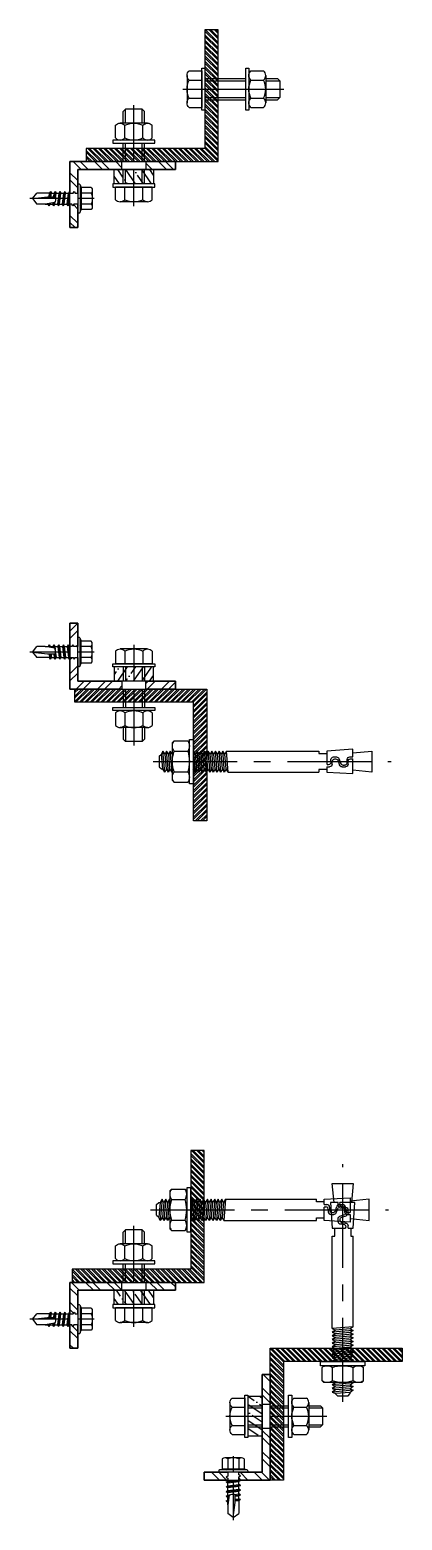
# Model space of a CAD drawing. Header units: millimetres. Extents: x 2519235 to 7246330, y 25937 to 201821.
# Drawn here: x 2755240 to 2755381, y 127487 to 128052 of the extents above; entities that cross this region are included whole.
import ezdxf

# ---------------------------------------------------------------- set-up
doc = ezdxf.new("R2010")
doc.units = ezdxf.units.MM
doc.set_wipeout_variables(frame=1)
doc.linetypes.add('CENTER', pattern=[50.8, 31.75, -6.35, 6.35, -6.35])
doc.linetypes.add('HIDDEN', pattern=[0.375, 0.25, -0.125])
for name, color, linetype in [('000 - STRUCTURE_STEEL_ACCESORIES_MAIN_COLOR_2', 7, 'Continuous'), ('000 - STRUCTURE_STEEL_ACCESORIES_WIPEOUT_', 7, 'Continuous'), ('010 - ASPG_ACCESSORIES_HATCH_', 7, 'Continuous'), ('010 - ASPG_ACCESSORIES_MAIN_COLOR_1', 7, 'Continuous'), ('010 - ASPG_ACCESSORIES_SUB_COLOR_1', 7, 'Continuous'), ('010 - ASPG_ACCESSORIES_SUB_COLOR_2', 7, 'Continuous'), ('010 - ASPG_ACCESSORIES_SYMBOL_', 7, 'Continuous'), ('010 - ASPG_ACCESSORIES_WIPEOUT_', 7, 'Continuous'), ('010 - ASPG_FASTERN_DEF_SUB', 7, 'Continuous'), ('010 - ASPG_FASTERN_HIDDEN_', 7, 'Continuous'), ('010 - ASPG_FASTERN_MAIN_COLOR_1', 7, 'Continuous'), ('010 - ASPG_FASTERN_SUB_COLOR_2', 7, 'Continuous'), ('010 - ASPG_FASTERN_SUB_COLOR_3', 7, 'Continuous')]:
    doc.layers.add(name, color=color, linetype=linetype)
pattern_1 = [(45, (68845973.911, -106253.634), (-4.0411152545, 4.0411152545), []), (45, (68845976.6053, -106253.634), (-4.0411152545, 4.0411152545), [])]

# ---------------------------------------------------------------- blocks, each defined once
blk = doc.blocks.new('*U3382')
at = {"layer": '010 - ASPG_ACCESSORIES_SUB_COLOR_2', "color": 7}
for p, q in [((-2.08, -1.55), (-2.08, 0)), ((2.08, -1.05), (2.08, 0)), ((-2.73, -1.9), (2.73, -1.4)), ((-2.73, -1.9), (-2.08, -1.55)), ((-2.73, -1.9), (-2.08, -2.25)), ((-2.73, -3.7), (2.73, -3.2)), ((-2.73, -3.7), (-2.08, -3.35)), ((-2.73, -3.7), (-2.08, -4.05)), ((-2.73, -5.5), (2.73, -5)), ((-2.73, -5.5), (2.73, -5)), ((-2.73, -5.5), (-2.08, -5.15)), ((-2.73, -5.5), (-2.08, -5.15)), ((-2.73, -5.5), (-2.08, -5.85)), ((-2.73, -5.5), (-2.08, -5.85)), ((-2.08, -1.55), (2.08, -1.05)), ((-2.08, -2.25), (2.08, -1.75)), ((-2.08, -3.35), (-2.08, -2.25)), ((-2.08, -3.35), (2.08, -2.85)), ((-2.08, -4.05), (2.08, -3.55)), ((-2.08, -5.15), (-2.08, -4.05)), ((-2.08, -5.15), (2.08, -4.65)), ((-2.08, -5.15), (2.08, -4.65)), ((-2.08, -5.85), (2.08, -5.35)), ((-2.08, -5.85), (2.08, -5.35)), ((2.73, -1.4), (2.08, -1.05)), ((2.73, -1.4), (2.08, -1.75)), ((2.08, -2.85), (2.08, -1.75)), ((2.73, -3.2), (2.08, -2.85)), ((2.73, -3.2), (2.08, -3.55)), ((2.08, -4.65), (2.08, -3.55)), ((2.73, -5), (2.08, -4.65)), ((2.73, -5), (2.08, -4.65)), ((2.73, -5), (2.08, -5.35)), ((2.73, -5), (2.08, -5.35)), ((2.08, -6.45), (2.08, -5.35)), ((2.08, -6.45), (2.08, -5.35)), ((-2.73, -7.3), (2.73, -6.8)), ((-2.73, -7.3), (-2.08, -6.95)), ((-2.73, -7.3), (-2.08, -7.65)), ((-2.73, -9.1), (-2.08, -8.75)), ((-2.73, -9.1), (-1.57, -8.98)), ((-2.73, -9.1), (-2.08, -9.45)), ((-2.73, -10.9), (-2.08, -10.55)), ((-2.73, -10.9), (-1.84, -10.81)), ((-2.73, -10.9), (-2.08, -11.25)), ((-2.08, -6.95), (-2.08, -5.85)), ((-2.08, -6.95), (-2.08, -5.85)), ((-2.08, -6.95), (2.08, -6.45)), ((-2.08, -7.65), (2.08, -7.15)), ((-2.08, -8.75), (-2.08, -7.65)), ((-2.08, -8.75), (-1.06, -8.61)), ((-2.08, -9.45), (-1.63, -9.39)), ((-2.08, -10.55), (-2.08, -9.45)), ((-2.08, -10.55), (-1.8, -10.51)), ((-2.08, -11.25), (-1.91, -11.23)), ((-2.08, -12.4), (-2.08, -11.25)), ((0.43, -8.44), (2.08, -8.25)), ((0.71, -8.78), (2.73, -8.6)), ((0.71, -9.1), (2.08, -8.95)), ((0.71, -10.21), (2.08, -10.05)), ((0.71, -10.58), (2.73, -10.4)), ((0.71, -10.9), (2.08, -10.75)), ((2.73, -6.8), (2.08, -6.45)), ((2.73, -6.8), (2.08, -7.15)), ((2.08, -8.25), (2.08, -7.15)), ((2.73, -8.6), (2.08, -8.25)), ((2.73, -8.6), (2.08, -8.95)), ((2.08, -10.05), (2.08, -8.95)), ((2.73, -10.4), (2.08, -10.05)), ((2.73, -10.4), (2.08, -10.75)), ((2.08, -10.75), (2.08, -15.6)), ((-2.08, -12.4), (-2.08, -15.6)), ((0, -17.2), (-2.08, -15.6)), ((0, -17.2), (2.08, -15.6))]:
    blk.add_line(p, q, dxfattribs=at)
blk.add_lwpolyline([(0, -17.2), (0.71, -11.46), (0.71, -8.74, 0.417657), (0.41, -8.44, 0.070993), (-1.53, -8.73), (-2.08, -12.4)], format="xyb", dxfattribs=at)
at = {"layer": '010 - ASPG_ACCESSORIES_SYMBOL_', "color": 7, "linetype": 'CENTER'}
blk.add_line((0, 6.14), (0, -18.2), dxfattribs=at)
at = {"layer": '010 - ASPG_FASTERN_MAIN_COLOR_1', "color": 7}
for p, q in [((-5.5, 0.55), (-5.5, 0)), ((5.5, 0), (-5.5, 0)), ((-5.2, 0.85), (-4.17, 1.2)), ((5.2, 0.85), (-5.2, 0.85)), ((-4.17, 5.05), (-4.17, 1.2)), ((4.17, 1.2), (-4.17, 1.2)), ((3.13, 5.45), (-3.13, 5.45)), ((-2.58, 0.85), (-2.08, 1.2)), ((-2.08, 5.05), (-2.08, 1.2)), ((2.08, 5.05), (2.08, 1.2)), ((2.45, 0.85), (2.08, 1.2)), ((4.17, 5.05), (4.17, 1.2)), ((5.2, 0.85), (4.17, 1.2)), ((5.5, 0.55), (5.5, 0))]:
    blk.add_line(p, q, dxfattribs=at)
for centre, radius, start, end in [((-5.2, 0.55), 0.3, 90, 180), ((-3.13, 3.89), 1.56, 48.0171, 131.9829), ((0, -0.18), 5.63, 68.2799, 111.7201), ((3.13, 3.89), 1.56, 48.0171, 131.9829), ((5.2, 0.55), 0.3, 0, 90)]:
    blk.add_arc(centre, radius, start, end, dxfattribs=at)
blk = doc.blocks.new('G$C7D677D58')
at = {"layer": '010 - ASPG_FASTERN_MAIN_COLOR_1'}
h = blk.add_hatch(dxfattribs=at)
h.set_pattern_fill('ANSI35', scale=0.02, angle=280.6768, style=0)
h.set_pattern_definition([(145.676841, (67.453535, -13.0942606), (0.00281929957, 0.00412935224), []), (145.676841, (67.4500606, -13.0949156), (0.00281929957, 0.00412935224), [0.00625, -0.00125, 0, -0.00125])])
h.paths.add_polyline_path([(0.02989, 0.01545), (0.02447, 0.01545), (0.02447, 0.00055), (0.02989, 0.00055)])
at = {"layer": '010 - ASPG_FASTERN_DEF_SUB', "color": 7, "ltscale": 0.1}
blk.add_line((0.03829, 0.008), (0, 0.008, 0), dxfattribs=at)
at = {"layer": '010 - ASPG_FASTERN_MAIN_COLOR_1', "color": 7}
for p, q in [((0.0024, 0.012, 0), (0.0016, 0.0112, 0)), ((0.00687, 0.012, 0), (0.0024, 0.012, 0)), ((0.00687, 0.0028, 0), (0.00687, 0.0132, 0)), ((0.01247, 0.01493, 0), (0.00767, 0.01493, 0)), ((0.01247, 0.01146, 0), (0.00767, 0.01146, 0)), ((0.01327, 0, 0), (0.01327, 0.016, 0)), ((0.01327, 0.016, 0), (0.01447, 0.016, 0)), ((0.01327, 0.0028, 0), (0.01327, 0.0132, 0)), ((0.01447, 0.016, 0), (0.01447, 0, 0)), ((0.02989, 0), (0.02989, 0.016)), ((0.02989, 0.016), (0.03109, 0.016)), ((0.03109, 0.016), (0.03109, 0)), ((0.03109, 0.00107), (0.03109, 0.01493)), ((0.03589, 0.01493), (0.03109, 0.01493)), ((0.03589, 0.01146), (0.03109, 0.01146)), ((0.03669, 0.0028), (0.03669, 0.0132)), ((0.0016, 0.0048, 0), (0.0016, 0.0112, 0)), ((0.00687, 0.0112, 0), (0.0016, 0.0112, 0)), ((0.00687, 0.0048, 0), (0.0016, 0.0048, 0)), ((0.0024, 0.004, 0), (0.0016, 0.0048, 0)), ((0.00687, 0.004, 0), (0.0024, 0.004, 0)), ((0.01247, 0.00454, 0), (0.00767, 0.00454, 0)), ((0.01247, 0.00107, 0), (0.00767, 0.00107, 0)), ((0.01447, 0, 0), (0.01327, 0, 0)), ((0.03109, 0), (0.02989, 0)), ((0.03589, 0.00454), (0.03109, 0.00454)), ((0.03589, 0.00107), (0.03109, 0.00107))]:
    blk.add_line(p, q, dxfattribs=at)
at = {"layer": '010 - ASPG_FASTERN_MAIN_COLOR_1', "color": 7, "elevation": 0}
for points in [[(0.00767, 0.01493, 0.46188), (0.00767, 0.01146, 0.23094), (0.00767, 0.00454, 0.46188), (0.00767, 0.00107)], [(0.01247, 0.01493, -0.46188), (0.01247, 0.01146, -0.23094), (0.01247, 0.00454, -0.46188), (0.01247, 0.00107)], [(0.03589, 0.01493, -0.46188), (0.03589, 0.01146, -0.23094), (0.03589, 0.00454, -0.46188), (0.03589, 0.00107)]]:
    blk.add_lwpolyline(points, format="xyb", dxfattribs=at)
at = {"layer": '010 - ASPG_FASTERN_MAIN_COLOR_1', "color": 7}
blk.add_lwpolyline([(0.02989, 0.01545), (0.02447, 0.01545), (0.02447, 0.00055), (0.02989, 0.00055)], close=True, dxfattribs=at)
at = {"layer": '010 - ASPG_FASTERN_SUB_COLOR_2', "color": 7, "linetype": 'HIDDEN'}
for p, q in [((0.02989, 0.012), (0.01447, 0.012, 0)), ((0.02989, 0.0112), (0.01447, 0.0112, 0)), ((0.02989, 0.0048), (0.01447, 0.0048, 0)), ((0.02989, 0.004), (0.01447, 0.004, 0))]:
    blk.add_line(p, q, dxfattribs=at)
blk = doc.blocks.new('010 - ASPG_ACCESSORIES_BRACKET_FOR_FRAME_TYPE-1_CUT-VIEW')
at = {"color": 7}
blk.add_wipeout([(0, 25), (0, 0), (40, 0), (40, 3), (3, 3), (3, 25)], dxfattribs=at).dxf.layer = '010 - ASPG_ACCESSORIES_WIPEOUT_'
at = {"layer": '010 - ASPG_ACCESSORIES_HATCH_'}
h = blk.add_hatch(dxfattribs=at)
h.set_pattern_fill('ANSI32', scale=0.03)
h.set_pattern_definition(pattern_1)
h.paths.add_polyline_path([(1.45, 16.09), (1.1, 16.73), (0.75, 16.09), (0, 16.09), (0, 25), (3, 25), (2.98, 16.09)])
h = blk.add_hatch(dxfattribs=at)
h.set_pattern_fill('ANSI32', scale=0.03)
h.set_pattern_definition(pattern_1)
h.paths.add_polyline_path([(0, 0), (0, 11.78), (0.18, 11.92), (1.25, 11.92), (1.6, 11.27), (1.95, 11.92), (3, 11.92), (3, 3), (19.7, 3), (19.7, 0)])
h = blk.add_hatch(dxfattribs=at)
h.set_pattern_fill('ANSI32', scale=0.03)
h.set_pattern_definition(pattern_1)
h.paths.add_polyline_path([(28.7, 0), (28.7, 3), (40, 3), (40, 0)])
at = {"layer": '010 - ASPG_ACCESSORIES_MAIN_COLOR_1', "color": 7}
blk.add_lwpolyline([(0, 25), (0, 0), (40, 0), (40, 3), (3, 3), (3, 25)], close=True, dxfattribs=at)
at = {"layer": '010 - ASPG_ACCESSORIES_SUB_COLOR_1', "color": 7}
for points in [[(1.45, 16.09), (1.1, 16.73), (0.75, 16.09), (0, 16.09), (0, 25), (3, 25), (2.98, 16.09)], [(0, 0), (0, 11.78), (0.18, 11.92), (1.25, 11.92), (1.6, 11.27), (1.95, 11.92), (3, 11.92), (3, 3), (19.7, 3), (19.7, 0)], [(28.7, 0), (28.7, 3), (40, 3), (40, 0)]]:
    blk.add_lwpolyline(points, close=True, dxfattribs=at)
blk = doc.blocks.new('G$CF155826C')
at = {"layer": '010 - ASPG_FASTERN_DEF_SUB', "color": 7, "ltscale": 0.1}
blk.add_line((0, 0.008), (0.03829, 0.008, 0), dxfattribs=at)
at = {"layer": '010 - ASPG_FASTERN_MAIN_COLOR_1', "color": 7}
for p, q in [((0.0016, 0.0028), (0.0016, 0.0132)), ((0.0024, 0.01493), (0.0072, 0.01493)), ((0.0024, 0.01146), (0.0072, 0.01146)), ((0.0072, 0.016), (0.0072, 0)), ((0.0084, 0.016), (0.0072, 0.016)), ((0.0072, 0.00107), (0.0072, 0.01493)), ((0.0084, 0), (0.0084, 0.016)), ((0.02382, 0.016, 0), (0.02382, 0, 0)), ((0.02502, 0.016, 0), (0.02382, 0.016, 0)), ((0.02502, 0, 0), (0.02502, 0.016, 0)), ((0.02502, 0.0028, 0), (0.02502, 0.0132, 0)), ((0.02582, 0.01493, 0), (0.03062, 0.01493, 0)), ((0.02582, 0.01146, 0), (0.03062, 0.01146, 0)), ((0.03142, 0.0028, 0), (0.03142, 0.0132, 0)), ((0.03142, 0.012, 0), (0.03589, 0.012, 0)), ((0.03589, 0.012, 0), (0.03669, 0.0112, 0)), ((0.03142, 0.0112, 0), (0.03669, 0.0112, 0)), ((0.03669, 0.0048, 0), (0.03669, 0.0112, 0)), ((0.0024, 0.00454), (0.0072, 0.00454)), ((0.0024, 0.00107), (0.0072, 0.00107)), ((0.0072, 0), (0.0084, 0)), ((0.02382, 0, 0), (0.02502, 0, 0)), ((0.02582, 0.00454, 0), (0.03062, 0.00454, 0)), ((0.02582, 0.00107, 0), (0.03062, 0.00107, 0)), ((0.03142, 0.0048, 0), (0.03669, 0.0048, 0)), ((0.03142, 0.004, 0), (0.03589, 0.004, 0)), ((0.03589, 0.004, 0), (0.03669, 0.0048, 0))]:
    blk.add_line(p, q, dxfattribs=at)
at = {"layer": '010 - ASPG_FASTERN_MAIN_COLOR_1', "color": 7, "elevation": 0}
for points in [[(0.0024, 0.01493, 0.46188), (0.0024, 0.01146, 0.23094), (0.0024, 0.00454, 0.46188), (0.0024, 0.00107)], [(0.02582, 0.01493, 0.46188), (0.02582, 0.01146, 0.23094), (0.02582, 0.00454, 0.46188), (0.02582, 0.00107)], [(0.03062, 0.01493, -0.46188), (0.03062, 0.01146, -0.23094), (0.03062, 0.00454, -0.46188), (0.03062, 0.00107)]]:
    blk.add_lwpolyline(points, format="xyb", dxfattribs=at)
at = {"layer": '010 - ASPG_FASTERN_SUB_COLOR_3', "color": 7, "linetype": 'HIDDEN'}
for p, q in [((0.0084, 0.012), (0.02382, 0.012, 0)), ((0.0084, 0.0112), (0.02382, 0.0112, 0)), ((0.0084, 0.0048), (0.02382, 0.0048, 0)), ((0.0084, 0.004), (0.02382, 0.004, 0))]:
    blk.add_line(p, q, dxfattribs=at)
blk = doc.blocks.new('*U2116')
at = {"color": 7, "xscale": -1, "rotation": 270}
blk.add_blockref('*U3382', (3, 11), dxfattribs=at)
at = {"color": 7}
blk.add_wipeout([(51.15, 75), (51.15, 30), (6.15, 30), (6.15, 25), (56.15, 25), (56.15, 75)], dxfattribs=at).dxf.layer = '000 - STRUCTURE_STEEL_ACCESORIES_WIPEOUT_'
at = {"layer": '010 - ASPG_ACCESSORIES_HATCH_'}
h = blk.add_hatch(dxfattribs=at)
h.set_pattern_fill('ANSI32', scale=0.03, angle=-90)
h.set_pattern_definition([(315, (-106126.3433, -14494238.6785), (1.01027881362, 1.01027881362), []), (315, (-106126.3433, -14494239.352), (1.01027881362, 1.01027881362), [])])
h.paths.add_polyline_path([(51.15, 75), (51.15, 30), (6.15, 30), (6.15, 25), (56.15, 25), (56.15, 75)])
at = {"layer": '000 - STRUCTURE_STEEL_ACCESORIES_MAIN_COLOR_2', "color": 7}
blk.add_lwpolyline([(51.15, 75), (51.15, 30), (6.15, 30), (6.15, 25), (56.15, 25), (56.15, 75)], close=True, dxfattribs=at)
at = {"color": 7, "xscale": -1000, "yscale": 1000, "zscale": 1000}
for name, p, rotation in [('G$CF155826C', (42.75, 60.5), 180), ('G$C7D677D58', (32.2, 46.47, 0), 90)]:
    blk.add_blockref(name, p, dxfattribs=dict(at, rotation=rotation))
at = {"color": 7, "xscale": -1, "rotation": 180}
blk.add_blockref('010 - ASPG_ACCESSORIES_BRACKET_FOR_FRAME_TYPE-1_CUT-VIEW', (0, 25), dxfattribs=at)
blk = doc.blocks.new('000_ASPG_TYP_FILES_EXPANSION_BOLT_1')
at = {"layer": '010 - ASPG_FASTERN_HIDDEN_', "color": 7, "linetype": 'CENTER'}
blk.add_line((-15.27, 0), (74.86, 0), dxfattribs=at)
at = {"layer": '010 - ASPG_FASTERN_MAIN_COLOR_1', "color": 7}
for p, q in [((-8, 7.21), (-7.36, 7.85)), ((-8, 7.21), (-8, -7.21)), ((-7.36, 7.85), (-2.24, 7.85)), ((-1.6, 7.21), (-2.24, 7.85)), ((-1.6, 7.21), (-1.6, -7.21)), ((-7.36, 3.93), (-2.24, 3.93)), ((-7.36, -3.93), (-2.24, -3.93)), ((-7.36, -7.85), (-8, -7.21)), ((-7.36, -7.85), (-2.24, -7.85)), ((-2.24, -7.85), (-1.6, -7.21))]:
    blk.add_line(p, q, dxfattribs=at)
blk.add_lwpolyline([(-1.6, -8.4), (0, -8.4), (0, 8.4), (-1.6, 8.4)], close=True, dxfattribs=at)
for centre, radius, start, end in [((-4.67, 5.89), 3.33, 143.8846, 216.1154), ((-4.93, 5.89), 3.33, 323.8846, 36.1154), ((4.36, 0), 12.36, 161.4826, 198.5174), ((-13.96, 0), 12.36, 341.4826, 18.5174), ((-4.67, -5.89), 3.33, 143.8846, 216.1154), ((-4.93, -5.89), 3.33, 323.8846, 36.1154)]:
    blk.add_arc(centre, radius, start, end, dxfattribs=at)
at = {"layer": '010 - ASPG_FASTERN_SUB_COLOR_2', "color": 7}
for p, q in [((-13, 2), (-12.17, 2.78)), ((-13, -2), (-13, 2)), ((-11.72, 2.8), (-12.21, -2.8)), ((-12.17, 2.78), (-11.71, 2.84)), ((-10.92, 4), (-11.72, 2.8)), ((-10.92, 4), (-11.61, -4)), ((-10.33, 2.8), (-10.92, 4)), ((-10.33, 2.8), (-10.82, -2.8)), ((-9.54, 4), (-10.33, 2.8)), ((-9.54, 4), (-10.23, -4)), ((-8.95, 2.8), (-9.54, 4)), ((-8.95, 2.8), (-9.43, -2.8)), ((-8.15, 4), (-8.95, 2.8)), ((-8.15, 4), (-8.84, -4)), ((0.66, 4), (-0.13, 2.8)), ((0.66, 4), (-0.03, -4)), ((1.25, 2.8), (0.66, 4)), ((1.25, 2.8), (0.77, -2.8)), ((2.05, 4), (1.25, 2.8)), ((2.05, 4), (1.36, -4)), ((2.64, 2.8), (2.05, 4)), ((2.64, 2.8), (2.15, -2.8)), ((3.43, 4), (2.64, 2.8)), ((3.43, 4), (2.74, -4)), ((4.02, 2.8), (3.43, 4)), ((4.02, 2.8), (3.54, -2.8)), ((4.82, 4), (4.02, 2.8)), ((4.82, 4), (4.13, -4)), ((5.41, 2.8), (4.82, 4)), ((5.41, 2.8), (4.92, -2.8)), ((6.21, 4), (5.41, 2.8)), ((6.21, 4), (5.51, -4)), ((6.79, 2.8), (6.21, 4)), ((6.79, 2.8), (6.31, -2.8)), ((7.59, 4), (6.79, 2.8)), ((7.59, 4), (6.9, -4)), ((8.18, 2.8), (7.59, 4)), ((8.18, 2.8), (7.7, -2.8)), ((8.98, 4), (8.18, 2.8)), ((8.98, 4), (8.28, -4)), ((9.57, 2.8), (8.98, 4)), ((9.57, 2.8), (9.08, -2.8)), ((10.36, 4), (9.57, 2.8)), ((10.36, 4), (9.67, -4)), ((10.95, 2.8), (10.36, 4)), ((10.95, 2.8), (10.47, -2.8)), ((11.75, 4), (10.95, 2.8)), ((11.75, 4), (11.06, -4)), ((12.34, 2.8), (11.75, 4)), ((12.34, 2.8), (11.85, -2.8)), ((13.13, 4), (12.34, 2.8)), ((13.13, 4), (12.44, -4)), ((13.13, 4), (47.5, 4)), ((47.5, 3), (47.5, 4)), ((50.5, 3), (47.5, 3)), ((50.5, 4), (60.29, 4.57)), ((50.5, 2), (50.5, 4)), ((50.5, 2), (51.5, 2)), ((50.5, -4), (50.5, 1.04)), ((50.66, 1.19), (51.03, 1.19)), ((52.03, 0.19), (52.03, -0.75)), ((52.5, 1), (52.5, 0)), ((54.73, -0.32), (55.27, 1.32)), ((55.04, -1.1), (55.75, 0.77)), ((56.22, 2), (57.5, 2)), ((56.68, 1.41), (57.11, 1.41)), ((58.11, 0.46), (58.18, -0.8)), ((58.5, 1), (58.5, -0.04)), ((60.29, 4.57), (60.29, -1.07)), ((67.5, 4), (60.29, 3.28)), ((67.5, -4), (67.5, 4)), ((-13, -2), (-12.17, -2.84)), ((-11.61, -4), (-12.21, -2.8)), ((-10.82, -2.8), (-11.61, -4)), ((-10.23, -4), (-10.82, -2.8)), ((-9.43, -2.8), (-10.23, -4)), ((-8.84, -4), (-9.43, -2.8)), ((-8.05, -2.8), (-8.84, -4)), ((0.77, -2.8), (-0.03, -4)), ((1.36, -4), (0.77, -2.8)), ((2.15, -2.8), (1.36, -4)), ((2.74, -4), (2.15, -2.8)), ((3.54, -2.8), (2.74, -4)), ((4.13, -4), (3.54, -2.8)), ((4.92, -2.8), (4.13, -4)), ((5.51, -4), (4.92, -2.8)), ((6.31, -2.8), (5.51, -4)), ((6.9, -4), (6.31, -2.8)), ((7.7, -2.8), (6.9, -4)), ((8.28, -4), (7.7, -2.8)), ((9.08, -2.8), (8.28, -4)), ((9.67, -4), (9.08, -2.8)), ((10.47, -2.8), (9.67, -4)), ((11.06, -4), (10.47, -2.8)), ((11.85, -2.8), (11.06, -4)), ((12.44, -4), (11.85, -2.8)), ((12.5, -4), (47.5, -4)), ((47.5, -4), (47.5, -3)), ((47.5, -3), (50.5, -3)), ((60.29, -4.69), (50.5, -4)), ((53.03, -1.75), (54.1, -1.75)), ((53.5, -1), (53.78, -1)), ((59.18, -1.75), (60.29, -1.75)), ((59.46, -1.04), (60.29, -1.07)), ((60.29, -1.75), (60.29, -4.69)), ((60.29, -3.28), (67.5, -4))]:
    blk.add_line(p, q, dxfattribs=at)
for centre, start, end in [((51.03, 0.19), 0, 121.9394), ((51.5, 1), 0, 90), ((56.22, 1), 90, 161.5651), ((56.68, 0.41), 90, 159.1163), ((57.11, 0.41), 3.0186, 90), ((57.5, 1), 0, 90), ((53.03, -0.75), 180, 270), ((53.5, 0), 180, 270), ((53.78, 0), 270, 341.5651), ((54.1, -0.75), 270, 339.1163), ((59.18, -0.75), 183.0186, 270), ((59.5, -0.04), 180, 267.8255)]:
    blk.add_arc(centre, 1, start, end, dxfattribs=at)
blk = doc.blocks.new('*U2117')
at = {"color": 7, "xscale": -1, "rotation": 270}
blk.add_blockref('*U3382', (3, 11), dxfattribs=at)
at = {"color": 7}
blk.add_wipeout([(46.84, 75), (46.84, 30), (1.84, 30), (1.84, 25), (51.84, 25), (51.84, 75)], dxfattribs=at).dxf.layer = '000 - STRUCTURE_STEEL_ACCESORIES_WIPEOUT_'
at = {"layer": '010 - ASPG_ACCESSORIES_HATCH_'}
h = blk.add_hatch(dxfattribs=at)
h.set_pattern_fill('ANSI32', scale=0.03, angle=-90)
h.set_pattern_definition([(315, (-106130.6483, -14494238.6785), (1.01027881362, 1.01027881362), []), (315, (-106130.6483, -14494239.352), (1.01027881362, 1.01027881362), [])])
h.paths.add_polyline_path([(46.84, 75), (46.84, 30), (1.84, 30), (1.84, 25), (51.84, 25), (51.84, 75)])
at = {"layer": '000 - STRUCTURE_STEEL_ACCESORIES_MAIN_COLOR_2', "color": 7}
blk.add_lwpolyline([(46.84, 75), (46.84, 30), (1.84, 30), (1.84, 25), (51.84, 25), (51.84, 75)], close=True, dxfattribs=at)
at = {"color": 7}
blk.add_blockref('000_ASPG_TYP_FILES_EXPANSION_BOLT_1', (46.84, 52.5), dxfattribs=at)
at = {"color": 7, "xscale": -1000, "yscale": 1000, "zscale": 1000, "rotation": 90}
blk.add_blockref('G$C7D677D58', (32.2, 46.47, 0), dxfattribs=at)
at = {"color": 7, "xscale": -1, "rotation": 180}
blk.add_blockref('010 - ASPG_ACCESSORIES_BRACKET_FOR_FRAME_TYPE-1_CUT-VIEW', (0, 25), dxfattribs=at)
blk = doc.blocks.new('*U3374')
at = {"color": 7, "xscale": -1, "rotation": 270}
blk.add_blockref('*U3382', (3, 11), dxfattribs=at)
at = {"color": 7}
blk.add_wipeout([(45.84, 75), (45.84, 30), (0.84, 30), (0.84, 25), (50.84, 25), (50.84, 75)], dxfattribs=at).dxf.layer = '000 - STRUCTURE_STEEL_ACCESORIES_WIPEOUT_'
at = {"layer": '010 - ASPG_ACCESSORIES_HATCH_'}
h = blk.add_hatch(dxfattribs=at)
h.set_pattern_fill('ANSI32', scale=0.03, angle=-90)
h.set_pattern_definition([(315, (-106131.6462, -14494238.6785), (1.01027881362, 1.01027881362), []), (315, (-106131.6462, -14494239.352), (1.01027881362, 1.01027881362), [])])
h.paths.add_polyline_path([(45.84, 75), (45.84, 30), (0.84, 30), (0.84, 25), (50.84, 25), (50.84, 75)])
at = {"layer": '000 - STRUCTURE_STEEL_ACCESORIES_MAIN_COLOR_2', "color": 7}
blk.add_lwpolyline([(45.84, 75), (45.84, 30), (0.84, 30), (0.84, 25), (50.84, 25), (50.84, 75)], close=True, dxfattribs=at)
at = {"color": 7}
blk.add_blockref('000_ASPG_TYP_FILES_EXPANSION_BOLT_1', (45.84, 52.5), dxfattribs=at)
at = {"color": 7, "xscale": -1000, "yscale": 1000, "zscale": 1000, "rotation": 90}
blk.add_blockref('G$C7D677D58', (32.2, 46.47, 0), dxfattribs=at)
at = {"color": 7, "xscale": -1, "rotation": 180}
blk.add_blockref('010 - ASPG_ACCESSORIES_BRACKET_FOR_FRAME_TYPE-1_CUT-VIEW', (0, 25), dxfattribs=at)
blk = doc.blocks.new('*U3375')
at = {"color": 7, "xscale": -1, "rotation": 270}
blk.add_blockref('*U3382', (3, 11), dxfattribs=at)
at = {"color": 7}
blk.add_wipeout([(45, 75), (45, 30), (0, 30), (0, 25), (50, 25), (50, 75)], dxfattribs=at).dxf.layer = '000 - STRUCTURE_STEEL_ACCESORIES_WIPEOUT_'
at = {"layer": '010 - ASPG_ACCESSORIES_HATCH_'}
h = blk.add_hatch(dxfattribs=at)
h.set_pattern_fill('ANSI32', scale=0.03, angle=-90)
h.set_pattern_definition([(315, (-106132.4893, -14494238.6785), (1.01027881362, 1.01027881362), []), (315, (-106132.4893, -14494239.352), (1.01027881362, 1.01027881362), [])])
h.paths.add_polyline_path([(45, 75), (45, 30), (0, 30), (0, 25), (50, 25), (50, 75)])
at = {"layer": '000 - STRUCTURE_STEEL_ACCESORIES_MAIN_COLOR_2', "color": 7}
blk.add_lwpolyline([(45, 75), (45, 30), (0, 30), (0, 25), (50, 25), (50, 75)], close=True, dxfattribs=at)
at = {"color": 7}
blk.add_blockref('000_ASPG_TYP_FILES_EXPANSION_BOLT_1', (45, 52.5), dxfattribs=at)
at = {"color": 7, "xscale": -1000, "yscale": 1000, "zscale": 1000, "rotation": 90}
blk.add_blockref('G$C7D677D58', (32.2, 46.47, 0), dxfattribs=at)
at = {"color": 7, "xscale": -1, "rotation": 180}
blk.add_blockref('010 - ASPG_ACCESSORIES_BRACKET_FOR_FRAME_TYPE-1_CUT-VIEW', (0, 25), dxfattribs=at)

msp = doc.modelspace()

# ---------------------------------------------------------------- block references
at = {"color": 7}
for name, p in [('*U2116', (2755255.298, 127976.866)), ('*U3374', (2755255.298, 127551.866))]:
    msp.add_blockref(name, p, dxfattribs=at)
at = {"color": 7, "yscale": -1}
msp.add_blockref('*U2117', (2755255.298, 127826.866), dxfattribs=at)

# ---------------------------------------------------------------- next in the draw order: block references
at = {"color": 7, "yscale": -1, "rotation": 90}
msp.add_blockref('*U3375', (2755306.141, 127501.866), dxfattribs=at)

doc.saveas('drawing.dxf')
